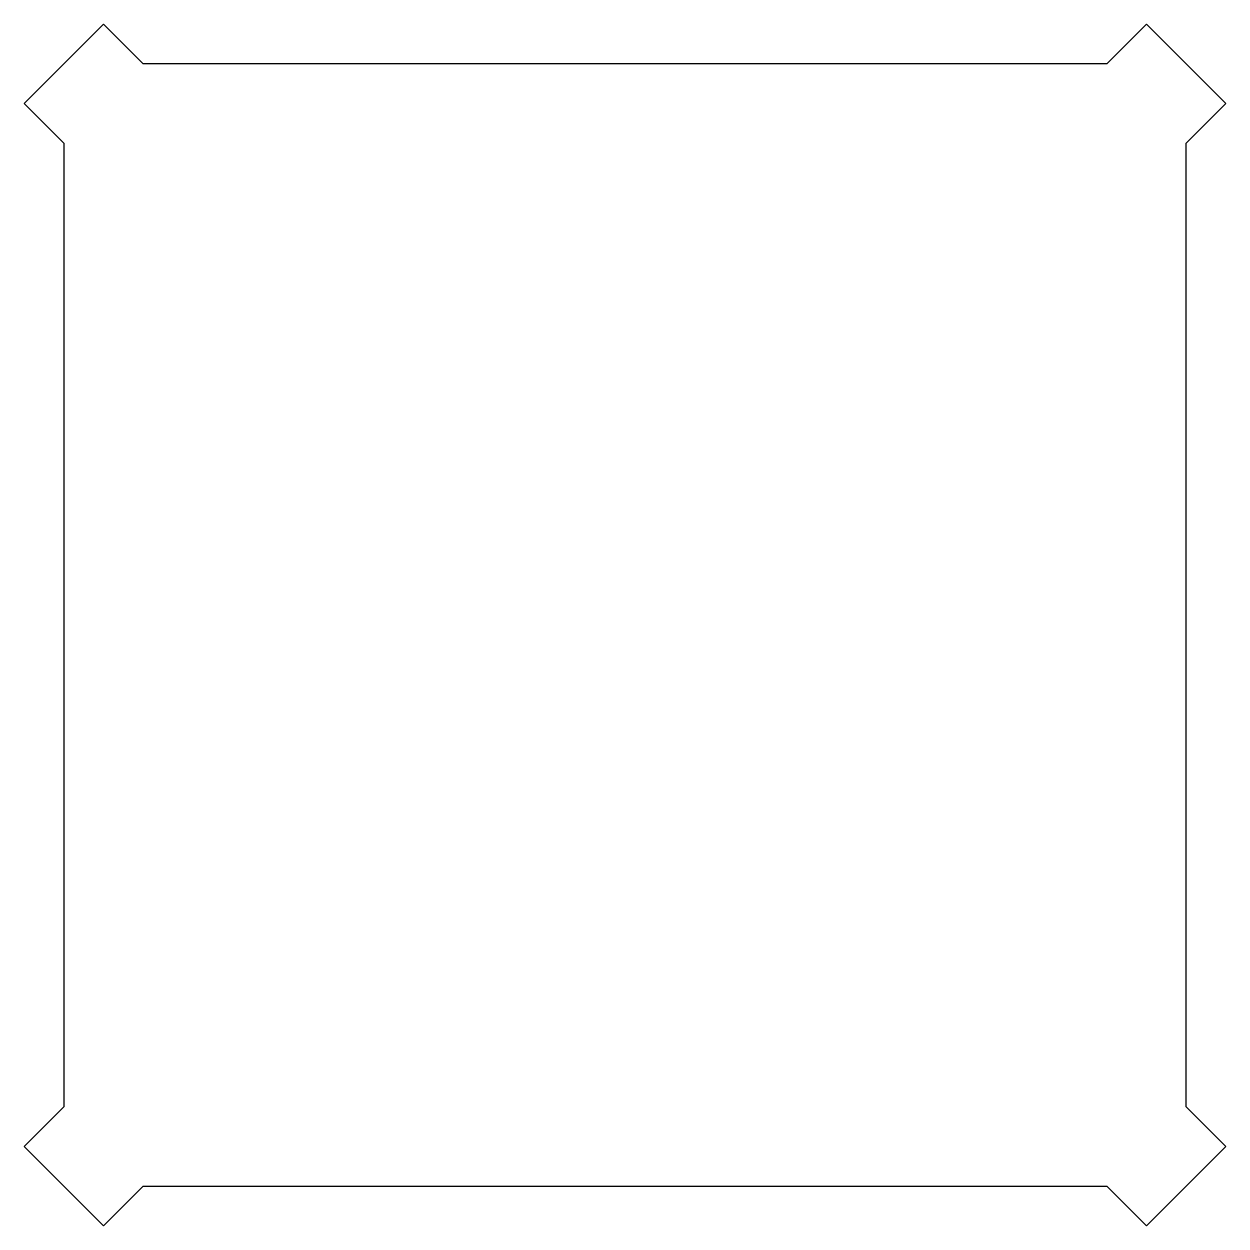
# Model space of a CAD drawing. Header units: metres. Extents: x -54 to 54, y -54 to 54.
import ezdxf

# ---------------------------------------------------------------- set-up
doc = ezdxf.new("R2010")
doc.units = ezdxf.units.M

msp = doc.modelspace()

# ---------------------------------------------------------------- linework, layer by layer
for p, q in [((-46.4645, 53.5355), (-53.5355, 46.4645)), ((-42.9289, 50), (-46.4645, 53.5355)), ((46.4645, 53.5355), (42.9289, 50)), ((53.5355, 46.4645), (46.4645, 53.5355)), ((42.9289, 50), (-42.9289, 50)), ((-53.5355, 46.4645), (-50, 42.9289)), ((50, 42.9289), (53.5355, 46.4645)), ((-50, 42.9289), (-50, -42.9289)), ((50, -42.9289), (50, 42.9289)), ((-50, -42.9289), (-53.5355, -46.4645)), ((53.5355, -46.4645), (50, -42.9289)), ((-53.5355, -46.4645), (-46.4645, -53.5355)), ((46.4645, -53.5355), (53.5355, -46.4645)), ((-46.4645, -53.5355), (-42.9289, -50)), ((-42.9289, -50), (42.9289, -50)), ((42.9289, -50), (46.4645, -53.5355))]:
    msp.add_line(p, q)

doc.saveas('drawing.dxf')
